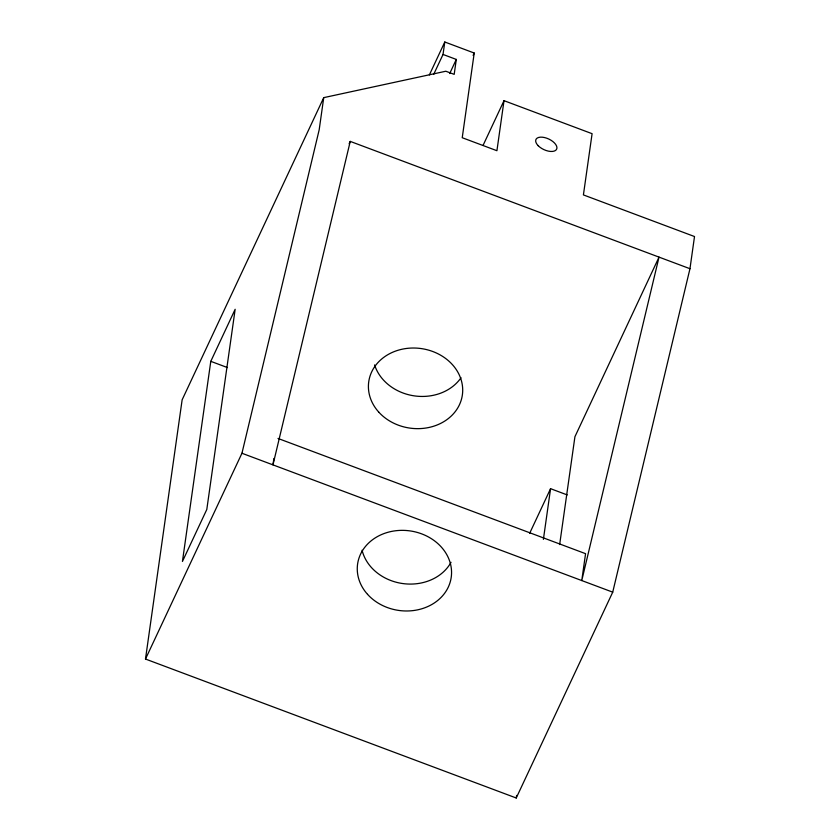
<?xml version="1.0" encoding="UTF-8"?>
<svg xmlns="http://www.w3.org/2000/svg" width="840" height="840" viewBox="0 0 840 840"><rect width="100%" height="100%" fill="white"/><g stroke="black" fill="none" stroke-linecap="round" stroke-linejoin="round"><path stroke-width="1.26" d="M145.488 659.043L182.144 399.798L323.736 97.639L445.82 71.232L454.188 74.361L456.298 59.43L443.026 54.453L444.791 42L474.222 53.035L462.231 137.718L496.923 150.717L504.011 100.674L592.095 133.686L583.412 194.911L694.512 236.534L689.966 268.716L612.727 592.158L516.243 798L145.488 659.043L241.952 453.254L319.19 129.759L323.736 97.639M210.788 361.337L182.438 561.456L206.797 509.492L235.158 309.288L210.788 361.337L227.462 367.584M273.882 458.472L272.969 464.877L350.238 141.393L689.966 268.716M543.396 539.364L550.567 488.681L567.242 494.928M516.243 798L516.611 795.407M559.65 544.572L574.928 436.716L659.022 257.124L581.763 580.566L585.564 553.675L277.998 438.438M349.135 143.756L350.238 141.393M429.366 74.907L444.791 42M433.661 74.424L443.026 54.453M449.694 73.532L456.298 59.43M473.12 55.377L474.222 53.035M483.042 145.435L504.011 100.674M529.589 533.452L550.567 488.681M241.952 453.254L612.727 592.158M451.028 562.317A47.282 40.163 8.1 0 1 402.917 583.579A47.282 40.163 8.1 0 1 362.082 550.242M461.024 377.738A47.282 40.163 8.1 0 1 414.12 395.85A47.282 40.163 8.1 0 1 374.608 364.917M378.661 411.999A47.282 40.173 8 0 0 459.428 404.786A47.282 40.173 8 0 0 408.566 348.233A47.282 40.173 8 0 0 378.661 411.999M367.531 594.321A47.282 40.163 8.1 0 0 448.298 587.107A47.282 40.163 8.1 0 0 397.425 530.565A47.282 40.163 8.1 0 0 367.531 594.321M538.209 145.719A11.424 5.827 25.1 0 0 556.322 149.698A11.424 5.827 25.1 0 0 544.373 137.519A11.424 5.827 25.1 0 0 538.209 145.719"/></g></svg>
